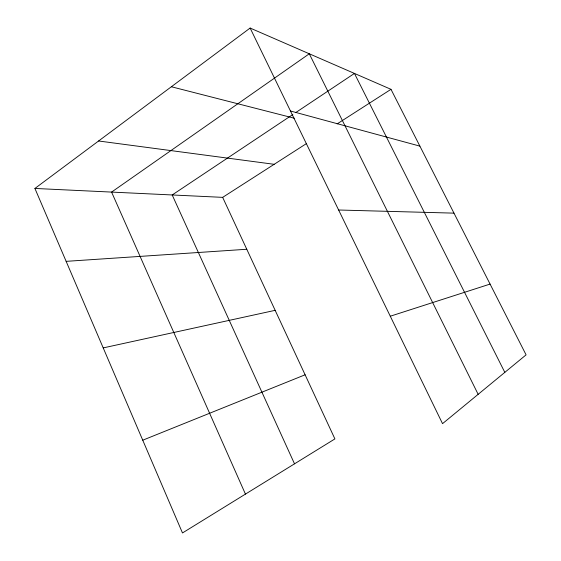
<?xml version="1.0" encoding="UTF-8"?>
<svg xmlns="http://www.w3.org/2000/svg" width="561" height="561" viewBox="0 0 561 561"><rect width="100%" height="100%" fill="white"/><g stroke="black" fill="none" stroke-linecap="round" stroke-linejoin="round"><path stroke-width="0.84" d="M34.915 188.447L222.661 197.36L334.903 438.912L182.479 532.95L34.915 188.447L250.129 28.05L390.989 89.325L526.085 354.861L442.531 423.653L250.129 28.05M292.856 114.5L172.199 194.969L294.511 463.828M295.752 112.572L354.447 73.428L504.816 372.371M222.661 197.36L306.369 143.637M337.147 123.883L390.989 89.325M142.753 440.196L305.107 374.79M390.281 316.222L490.076 284.083M103.217 347.904L275.156 310.331M66.142 261.349L246.777 249.259M338.62 210.003L453.982 213.138M98.596 140.986L274.175 164.303M171.364 86.752L294.273 118.21M290.465 110.994L419.887 146.126M478.147 394.327L309.293 53.786L111.583 192.086L245.438 494.108"/></g></svg>
